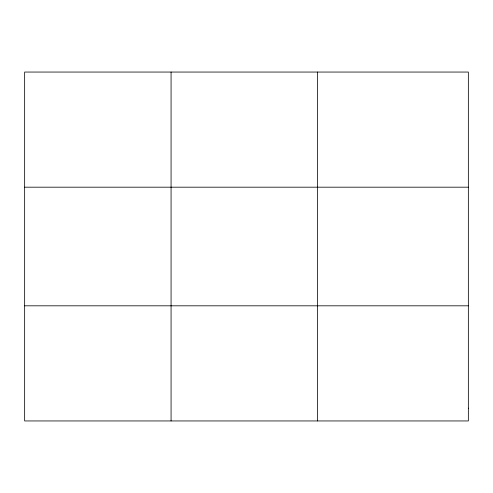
<?xml version="1.0" encoding="UTF-8"?>
<svg xmlns="http://www.w3.org/2000/svg" width="493" height="493" viewBox="0 0 493 493"><rect width="100%" height="100%" fill="white"/><g stroke="black" fill="none" stroke-linecap="round" stroke-linejoin="round"><path stroke-width="0.74" d="M171.071 72.052L171.071 420.948M317.492 72.052L317.492 420.948M24.65 187.186L468.35 187.186M24.65 305.814L468.35 305.814M468.35 408.155L468.35 420.948L24.65 420.948L24.65 72.052L468.35 72.052L468.35 408.155"/></g></svg>
